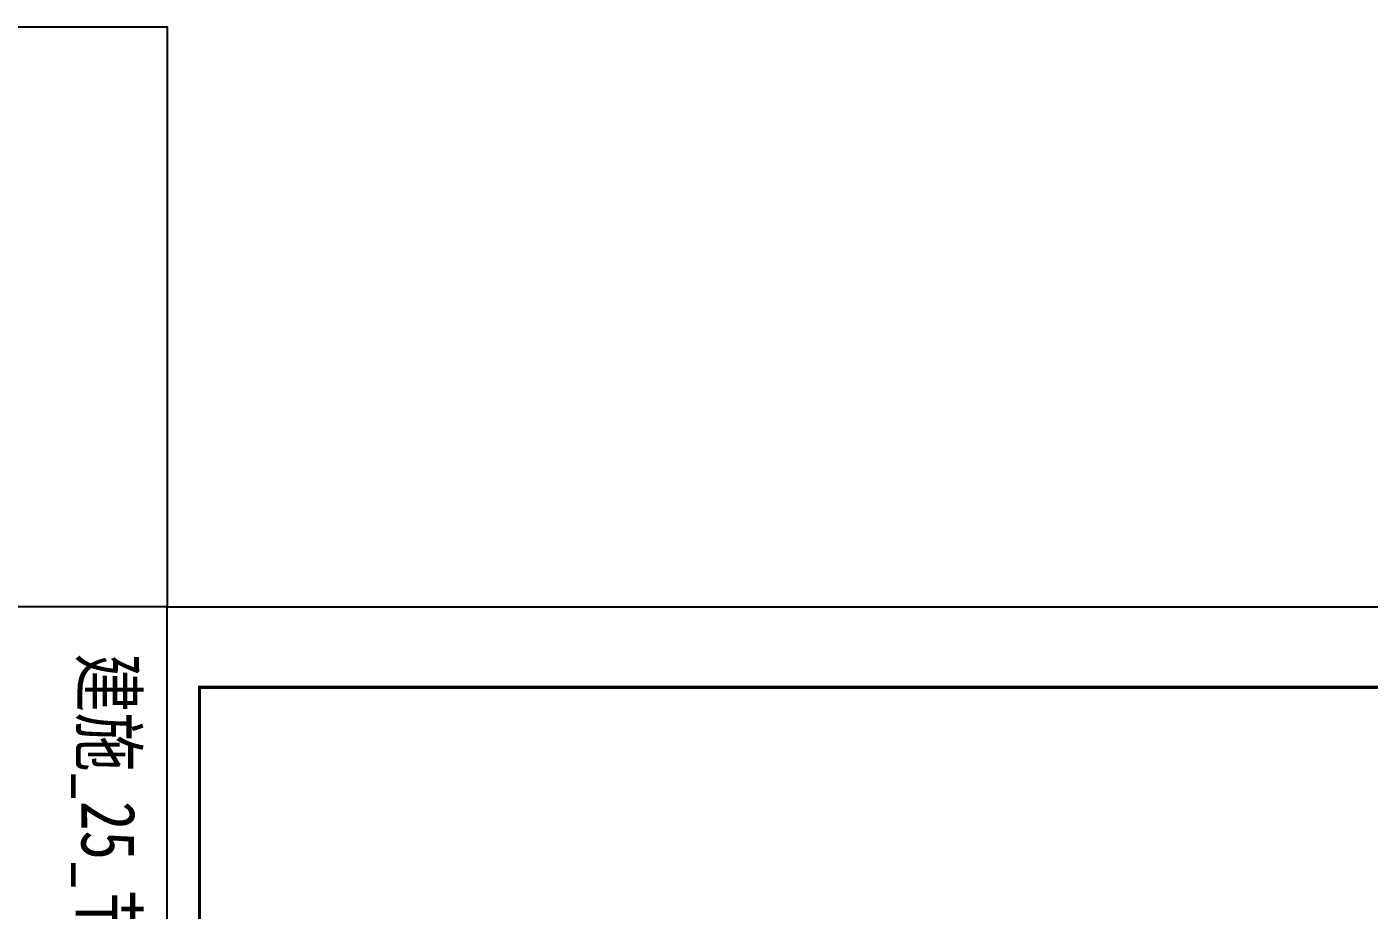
# Model space of a CAD drawing. Extents: x 27938 to 983267, y -209821 to 1628073.
# Drawn here: x 845440 to 855863, y -149789 to -142935 of the extents above; entities that cross this region are included whole.
import ezdxf

# ---------------------------------------------------------------- set-up
doc = ezdxf.new("R2010")
doc.units = 0
doc.header["$LTSCALE"] = 1000
doc.header["$MEASUREMENT"] = 0
doc.layers.add('yichutu', color=7, linetype='Continuous', true_color=0xffffff, plot=False)
doc.layers.add('图框', color=140, linetype='Continuous')
doc.layers.add('导图字', color=7, linetype='Continuous')
doc.styles.add('黑体', font='')
doc.styles.get('黑体').set_extended_font_data('SimHei')

# ---------------------------------------------------------------- blocks, each defined once
blk = doc.blocks.new('GFDDDDRG')
at = {"layer": '图框'}
blk.add_lwpolyline([(923310, -107437), (923310, -159999), (893610, -159999), (893610, -107437)], close=True, dxfattribs=at)
blk.add_lwpolyline([(923310, -107437), (923310, -159999), (893610, -159999), (893610, -107437)], close=True, dxfattribs=at)
at = {"layer": '图框', "const_width": 50}
blk.add_lwpolyline([(894110, -159499), (922810, -159499), (922810, -108687), (894110, -108687)], close=True, dxfattribs=at)
blk = doc.blocks.new('yct-1051-594-26275-14850-25-1002.0')
at = {"layer": 'yichutu', "color": 7, "true_color": 0xffffff}
blk.add_lwpolyline([(0, 0), (0, 14850), (26275, 14850), (26275, 0)], close=True, dxfattribs=at)

msp = doc.modelspace()

# ---------------------------------------------------------------- linework, layer by layer
at = {"layer": '图框', "color": 2}
msp.add_lwpolyline([(846530.5, -147435), (838780.5, -147435), (838780.5, -142935), (846530.5, -142935)], close=True, dxfattribs=at)

# ---------------------------------------------------------------- block references
at = {"xscale": 0.5, "yscale": 0.5, "zscale": 0.5}
msp.add_blockref('GFDDDDRG', (399725.6, -93716.5), dxfattribs=at)
at = {"layer": 'yichutu', "rotation": 270}
msp.add_blockref('yct-1051-594-26275-14850-25-1002.0', (846530.5, -147435), dxfattribs=at)

# ---------------------------------------------------------------- texts
at = {"layer": '导图字', "color": 1, "style": '黑体', "width": 0.8}
msp.add_text('建施_25_节点大样（三）_A1', height=420.591, rotation=270, dxfattribs=at).set_placement((845864.6, -147795.8))

doc.saveas('drawing.dxf')
